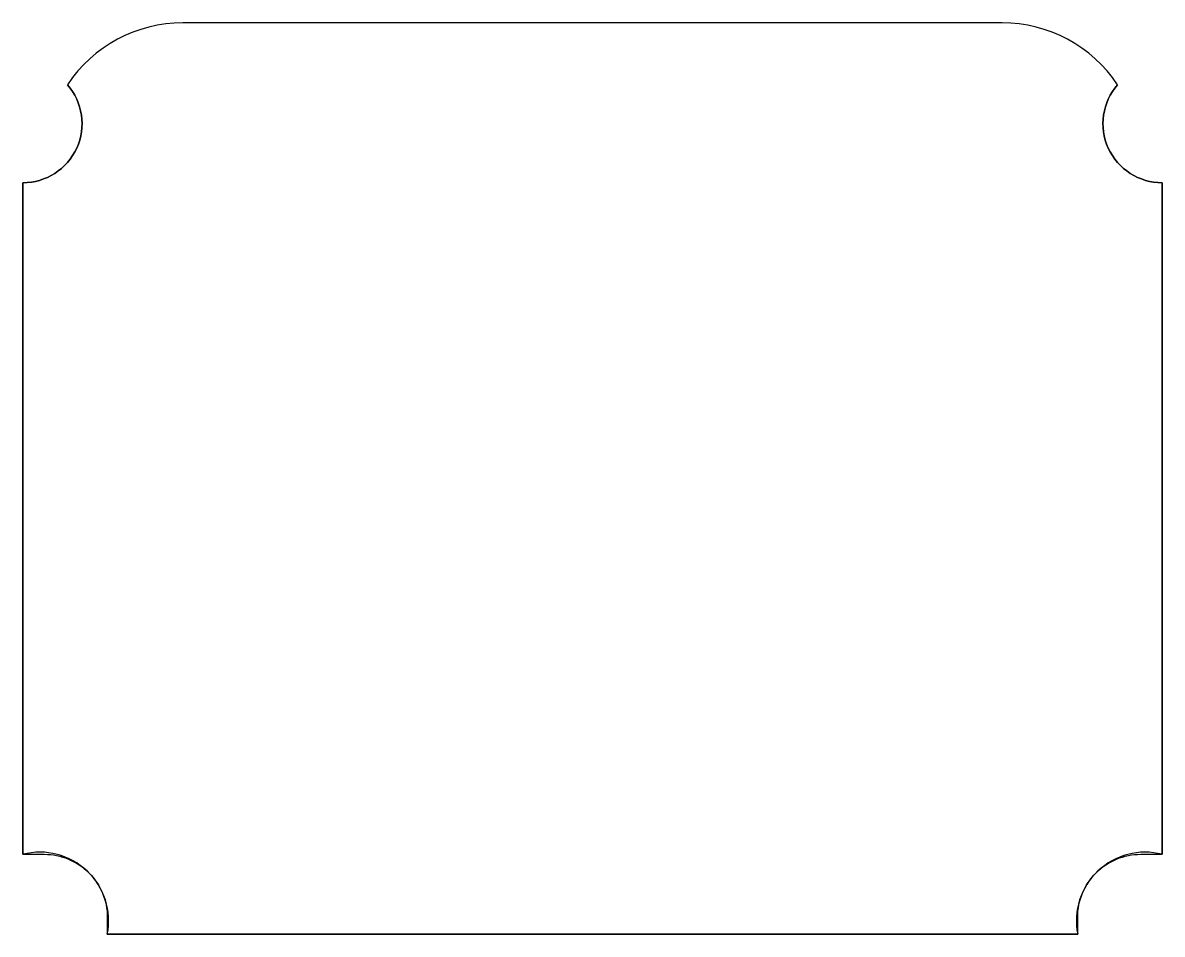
# Model space of a CAD drawing. Header units: millimetres. Extents: x -80.7 to 9.7, y -64.3 to 8.
import ezdxf

# ---------------------------------------------------------------- set-up
doc = ezdxf.new("R2010")
doc.units = ezdxf.units.MM
doc.layers.get('0').update_dxf_attribs({"linetype": 'CONTINUOUS'})

msp = doc.modelspace()

# ---------------------------------------------------------------- linework, layer by layer
for p, q in [((-3, 8), (-68, 8)), ((-80.708, -58), (-80.708, -4.7)), ((9.708, -4.7), (9.708, -58)), ((3, -64.343), (-74, -64.343))]:
    msp.add_line(p, q)
msp.add_lwpolyline([(3, -64.343), (3, -63, -0.414214), (8, -58), (9.708, -58), (9.708, -4.7, -0.643463), (6.163, 3.086, 0.251224), (-3, 8), (-68, 8, 0.251224), (-77.163, 3.086, -0.643463), (-80.708, -4.7), (-80.708, -58), (-79, -58, -0.414214), (-74, -63), (-74, -64.343)], format="xyb", close=True)
for centre, radius, start, end in [((-68, -3), 11, 90, 146.40881), ((-3, -3), 11, 33.59119, 90), ((-80.708, 0), 4.7, -90, 41.03911), ((9.708, 0), 4.7, 138.96089, 270), ((-79.357, -63.289), 5.459, -11.12861, 104.33211), ((8.357, -63.289), 5.459, 75.66789, 191.12861)]:
    msp.add_arc(centre, radius, start, end)

doc.saveas('drawing.dxf')
